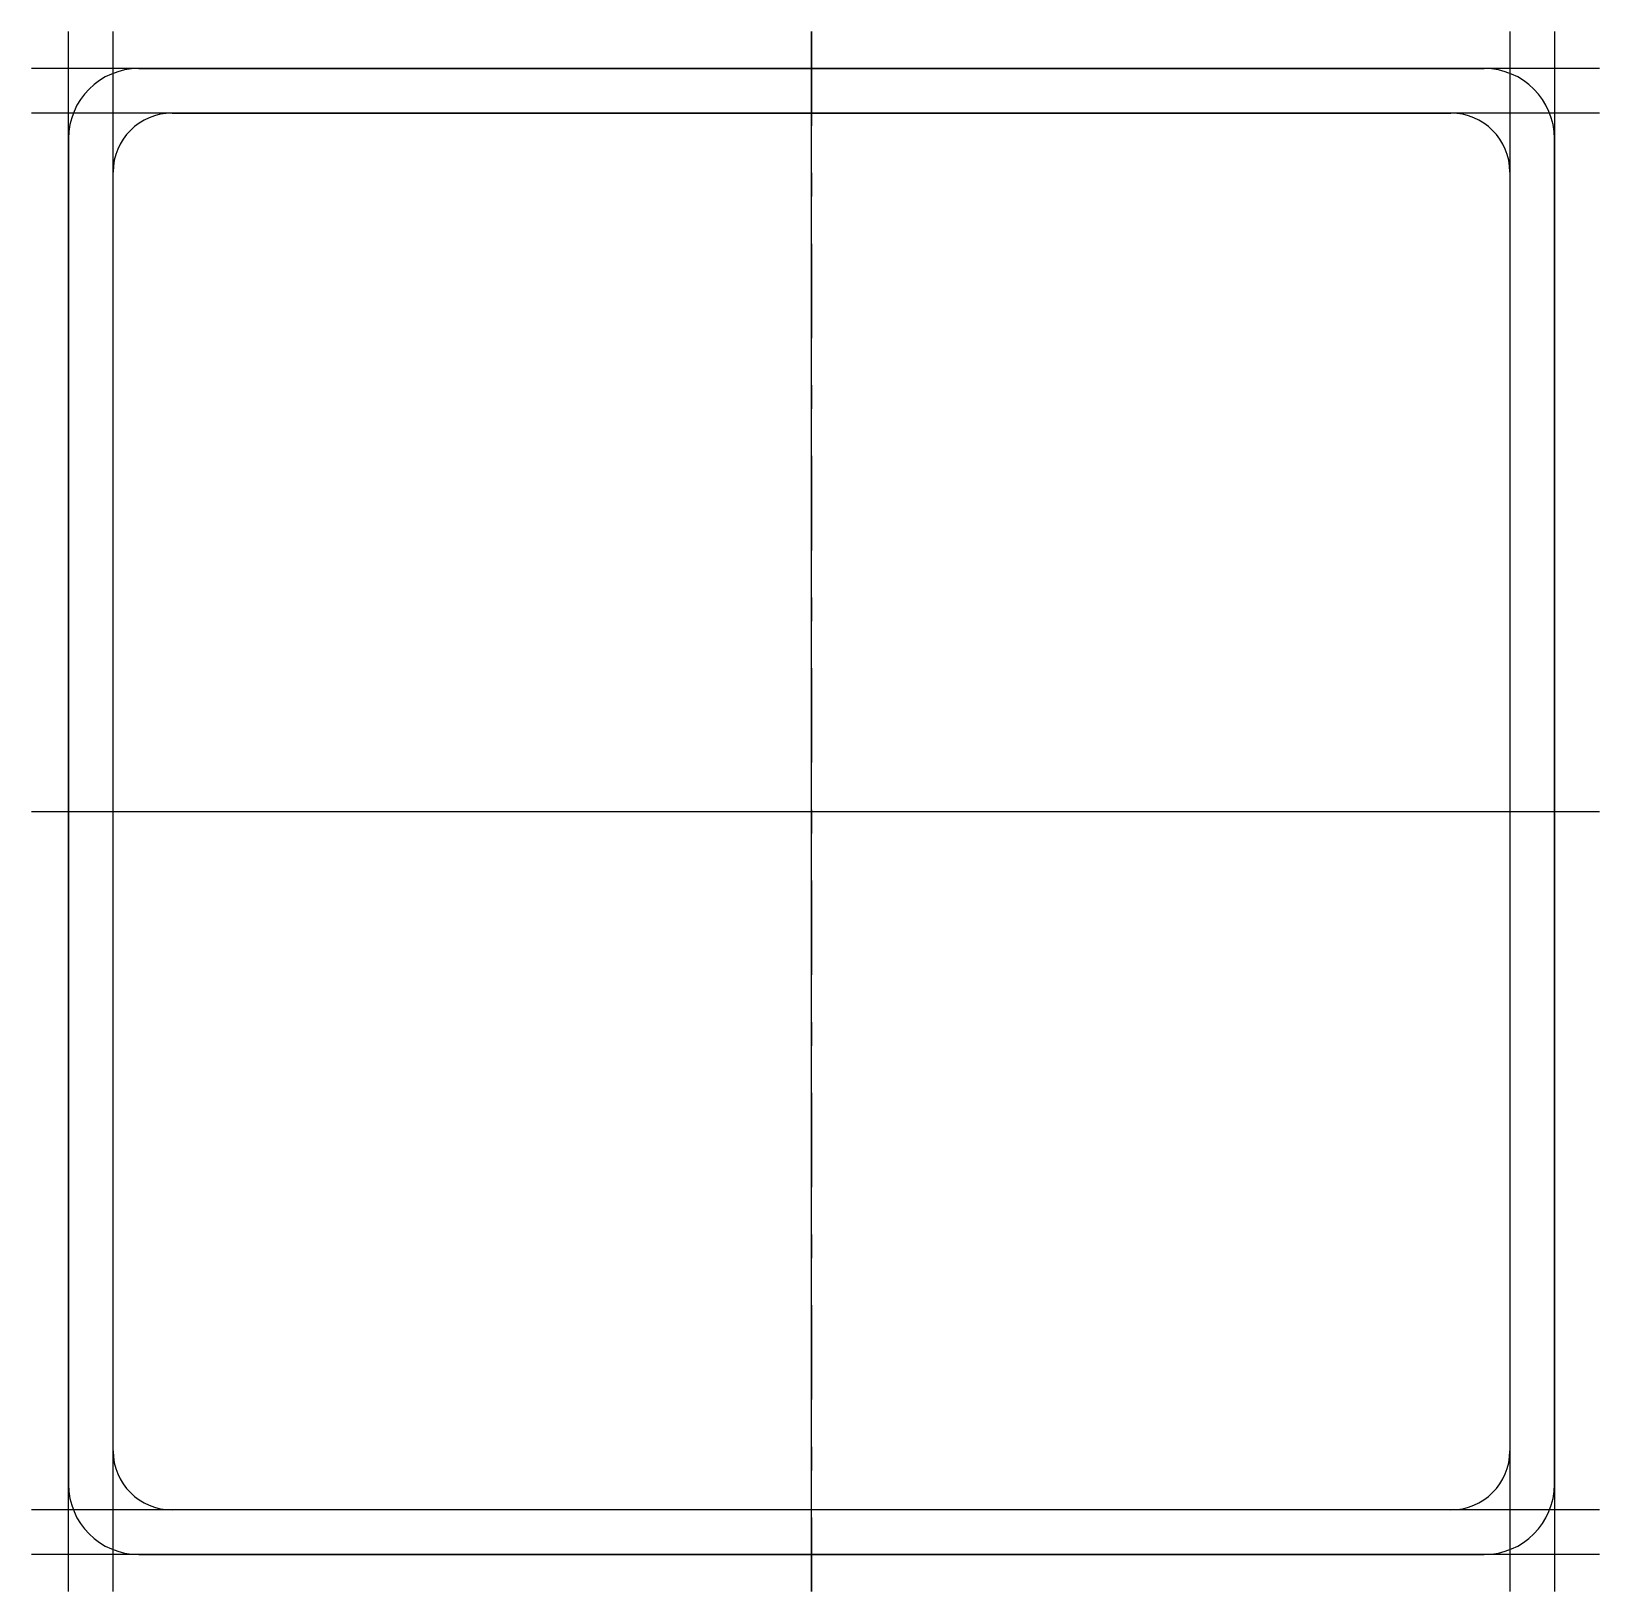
# Model space of a CAD drawing. Extents: x -105 to 106, y -105 to 105.
import ezdxf

# ---------------------------------------------------------------- set-up
doc = ezdxf.new("R2010")
doc.units = 0
doc.linetypes.add('CENTER', pattern=[28.575, 12.7, -6.35, 3.175, -6.35])
doc.layers.get('0').update_dxf_attribs({"linetype": 'CONTINUOUS'})

msp = doc.modelspace()

# ---------------------------------------------------------------- linework, layer by layer
at = {"linetype": 'CONTINUOUS'}
for p, q in [((-100, -105), (-100, 105)), ((-94, -105), (-94, 105)), ((0, -105), (0, 105)), ((94, 105), (94, -105)), ((100, 105), (100, -105)), ((106.08, 100), (-105, 100)), ((90.55, 100), (-90.55, 100)), ((-90.55, 100), (90.55, 100)), ((106.08, 94), (-105, 94)), ((-86.05, 94), (86.05, 94)), ((-86.05, 94), (86.05, 94)), ((-100, 90.55), (-100, -90.55)), ((-100, -90.55), (-100, 90.55)), ((100, -90.55), (100, 90.55)), ((100, 90.55), (100, -90.55)), ((-94, -86.05), (-94, 86.05)), ((-94, -86.05), (-94, 86.05)), ((94, 86.05), (94, -86.05)), ((94, 86.05), (94, -86.05)), ((-105, 0), (106.08, 0)), ((106.08, -94), (-105, -94)), ((86.05, -94), (-86.05, -94)), ((86.05, -94), (-86.05, -94)), ((106.08, -100), (-105, -100)), ((-90.55, -100), (90.55, -100)), ((90.55, -100), (-90.55, -100))]:
    msp.add_line(p, q, dxfattribs=at)
at = {"linetype": 'CENTER'}
for p, q in [((0, 105), (0, -105)), ((-105, 0), (106.08, 0))]:
    msp.add_line(p, q, dxfattribs=at)
at = {"linetype": 'CONTINUOUS'}
for centre, radius, start, end in [((-90.55, 90.55), 9.45, 90, 180), ((-90.55, 90.55), 9.45, 90, 180), ((90.55, 90.55), 9.45, 360, 90), ((90.55, 90.55), 9.45, 360, 90), ((-86.05, 86.05), 7.95, 90, 180), ((-86.05, 86.05), 7.95, 90, 180), ((86.05, 86.05), 7.95, 360, 90), ((86.05, 86.05), 7.95, 360, 90), ((-86.05, -86.05), 7.95, 180, 270), ((-86.05, -86.05), 7.95, 180, 270), ((86.05, -86.05), 7.95, 270, 0), ((86.05, -86.05), 7.95, 270, 0), ((-90.55, -90.55), 9.45, 180, 270), ((-90.55, -90.55), 9.45, 180, 270), ((90.55, -90.55), 9.45, 270, 0), ((90.55, -90.55), 9.45, 270, 0)]:
    msp.add_arc(centre, radius, start, end, dxfattribs=at)

doc.saveas('drawing.dxf')
